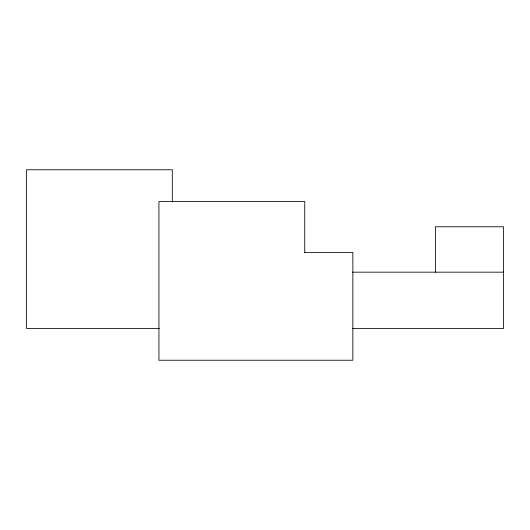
<?xml version="1.0" encoding="UTF-8"?>
<svg xmlns="http://www.w3.org/2000/svg" width="530" height="530" viewBox="0 0 530 530"><rect width="100%" height="100%" fill="white"/><g stroke="black" fill="none" stroke-linecap="round" stroke-linejoin="round"><path stroke-width="0.79" d="M304.737 252.386L352.854 252.386L352.854 360.234L158.934 360.234L158.934 201.546L304.737 201.546L304.737 252.744M352.675 272.168L503.5 272.168M159.358 328.454L26.5 328.454L26.5 169.766L172.303 169.766L172.303 201.97M352.781 328.454L503.5 328.454L503.5 226.774L435.408 226.774L435.408 272.168"/></g></svg>
